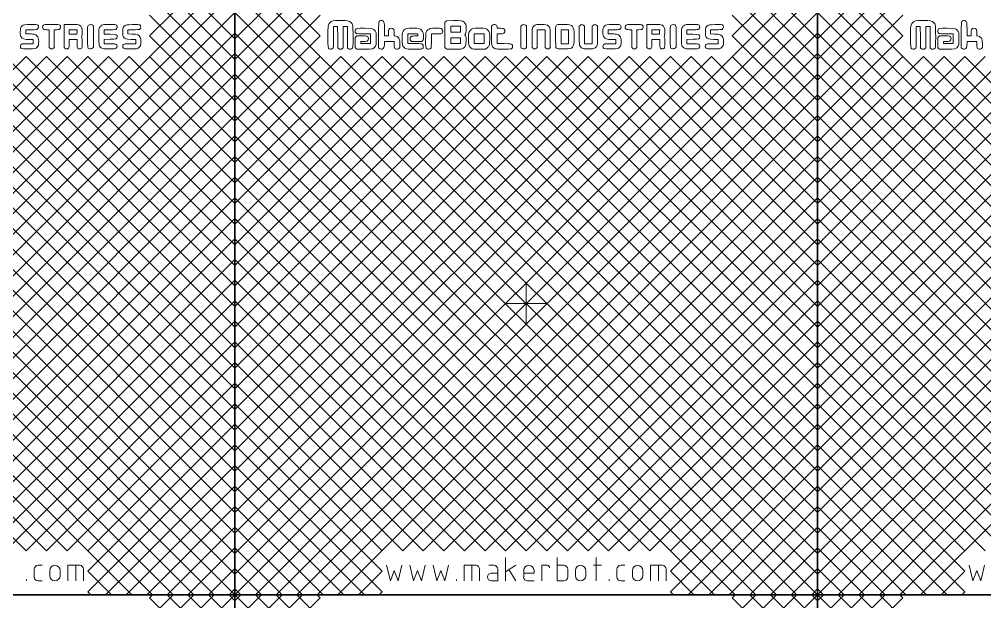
# Model space of a CAD drawing. Header units: millimetres. Extents: x 0 to 600, y 0 to 300.
# Drawn here: x 163 to 328.7, y 98.8 to 198.8 of the extents above; entities that cross this region are included whole.
import ezdxf

# ---------------------------------------------------------------- set-up
doc = ezdxf.new("R2010")
doc.units = ezdxf.units.MM
doc.layers.get('0').update_dxf_attribs({"linetype": 'CONTINUOUS', "lineweight": 25, "true_color": 0x000000})
doc.layers.add('etch', color=4, linetype='CONTINUOUS', lineweight=0, true_color=0x00ffff)
doc.layers.add('grid', color=1, linetype='CONTINUOUS', lineweight=0, true_color=0xff0000)

msp = doc.modelspace()

# ---------------------------------------------------------------- linework, layer by layer
for p, q in [((200, 100), (200, 200)), ((200, 200), (200, 100)), ((300, 100), (300, 200)), ((300, 200), (300, 100)), ((100, 100), (200, 100)), ((200, 100), (100, 100)), ((200, 100), (300, 100)), ((300, 100), (200, 100)), ((200, 100), (200, 0)), ((200, 0), (200, 100)), ((300, 100), (400, 100)), ((400, 100), (300, 100)), ((300, 100), (300, 0)), ((300, 0), (300, 100))]:
    msp.add_line(p, q)
at = {"layer": 'etch', "color": 4, "lineweight": 5, "true_color": 0x00ffff}
for p, q in [((170.67, 195.94), (170.67, 197.92)), ((170.67, 197.92), (171.86, 197.92)), ((217.27, 197.59), (216.92, 197.59)), ((216.92, 197.59), (216.92, 195.79)), ((217.62, 197.59), (217.27, 197.59)), ((217.64, 195.76), (217.62, 197.59)), ((218.6, 197.59), (218.58, 195.76)), ((218.95, 197.59), (218.6, 197.59)), ((219.3, 197.59), (218.95, 197.59)), ((219.3, 195.79), (219.3, 197.59)), ((222.26, 197.28), (223.49, 197.26)), ((223.49, 197.26), (223.73, 197.12)), ((236.04, 198.3), (236.18, 198.44)), ((236.04, 196.14), (236.04, 198.3)), ((236.18, 198.44), (236.32, 198.58)), ((236.32, 198.58), (237.51, 198.6)), ((237.87, 197.64), (237.03, 197.64)), ((237.03, 197.64), (237.03, 197.13)), ((238.71, 197.64), (237.87, 197.64)), ((238.71, 197.13), (238.71, 197.64)), ((244.99, 197.5), (245.02, 197.3)), ((245.02, 197.3), (245.55, 197.28)), ((249.04, 197.64), (249.18, 197.78)), ((249.04, 195.85), (249.04, 197.64)), ((249.9, 197.8), (250.05, 197.69)), ((250.05, 197.69), (250.05, 195.82)), ((259.1, 197.64), (259.24, 197.78)), ((259.1, 196.06), (259.1, 197.64)), ((259.86, 197.78), (260, 197.64)), ((260, 197.64), (260, 196.13)), ((261.34, 197.64), (261.47, 197.78)), ((261.34, 196.13), (261.34, 197.64)), ((262.09, 197.78), (262.23, 197.64)), ((262.23, 197.64), (262.23, 196.06)), ((270.67, 195.94), (270.67, 197.92)), ((270.67, 197.92), (271.86, 197.92)), ((317.27, 197.59), (316.92, 197.59)), ((316.92, 197.59), (316.92, 195.79)), ((317.62, 197.59), (317.27, 197.59)), ((317.64, 195.76), (317.62, 197.59)), ((318.6, 197.59), (318.58, 195.76)), ((318.95, 197.59), (318.6, 197.59)), ((319.3, 197.59), (318.95, 197.59)), ((319.3, 195.79), (319.3, 197.59)), ((322.26, 197.28), (323.49, 197.26)), ((323.49, 197.26), (323.73, 197.12)), ((165.02, 197.02), (164.08, 197.02)), ((164.08, 197.02), (164.08, 196.66)), ((164.08, 196.66), (164.08, 196.3)), ((164.08, 196.3), (164.73, 196.3)), ((168.1, 197.01), (167.65, 197.03)), ((168.1, 195.51), (168.1, 197.01)), ((169.35, 197.02), (168.99, 197.02)), ((168.99, 197.02), (168.99, 195.51)), ((170.67, 193.96), (170.67, 195.94)), ((172.24, 197.02), (171.56, 197.02)), ((171.56, 197.02), (171.56, 196.63)), ((171.56, 196.63), (171.56, 196.24)), ((171.56, 196.24), (172.22, 196.25)), ((172.22, 196.25), (172.88, 196.27)), ((172.91, 197.02), (172.24, 197.02)), ((172.88, 196.27), (172.89, 196.65)), ((172.89, 196.65), (172.91, 197.02)), ((172.89, 196.65), (172.89, 196.65)), ((175.75, 195.79), (175.75, 194.05)), ((178.51, 197.02), (177.54, 197.02)), ((177.54, 197.02), (177.55, 196.65)), ((177.55, 196.65), (177.57, 196.27)), ((177.57, 196.27), (178.6, 196.24)), ((182.54, 197.02), (181.62, 197.02)), ((181.62, 197.02), (181.62, 196.66)), ((181.62, 196.66), (181.62, 196.3)), ((181.62, 196.3), (182.31, 196.29)), ((217.65, 193.93), (217.64, 195.76)), ((218.58, 195.76), (218.57, 193.93)), ((220.62, 195.68), (220.76, 195.82)), ((220.62, 194.83), (220.62, 195.68)), ((220.76, 195.82), (220.9, 195.97)), ((220.9, 195.97), (221.78, 195.97)), ((223.27, 196.32), (222.04, 196.33)), ((223.27, 195.48), (223.27, 196.32)), ((224.12, 196.74), (224.26, 196.5)), ((224.26, 196.5), (224.26, 195.48)), ((224.66, 193.93), (224.66, 196.13)), ((225.65, 197.02), (225.65, 195.97)), ((225.65, 195.97), (226.01, 195.97)), ((226.01, 195.97), (226.36, 195.97)), ((226.36, 195.97), (226.36, 196.48)), ((230.53, 196.32), (229.67, 196.32)), ((229.67, 196.32), (229.67, 195.48)), ((231.39, 196.32), (230.53, 196.32)), ((230.86, 195.96), (231.39, 195.98)), ((231.39, 196.15), (231.39, 196.32)), ((231.39, 195.98), (231.39, 196.15)), ((233.74, 196.32), (233.72, 195.12)), ((234.57, 196.32), (233.74, 196.32)), ((236.04, 193.98), (236.04, 196.14)), ((237.03, 197.13), (237.03, 196.63)), ((237.03, 196.63), (237.87, 196.63)), ((237.87, 195.66), (237.03, 195.66)), ((237.03, 195.66), (237.03, 195.15)), ((237.87, 196.63), (238.71, 196.63)), ((238.71, 195.66), (237.87, 195.66)), ((238.71, 196.63), (238.71, 197.13)), ((238.71, 197.13), (238.71, 197.13)), ((238.71, 195.15), (238.71, 195.66)), ((239.56, 196.32), (239.44, 196.14)), ((239.44, 196.14), (239.56, 195.97)), ((241.07, 196.3), (241.06, 195.47)), ((241.92, 196.31), (241.07, 196.3)), ((242.77, 196.32), (241.92, 196.31)), ((242.77, 195.48), (242.77, 196.32)), ((245.55, 196.33), (245.01, 196.31)), ((245.01, 196.31), (245.01, 195.48)), ((250.05, 195.82), (250.05, 193.96)), ((251, 194), (251, 195.61)), ((252.56, 197.02), (251.89, 197.02)), ((251.89, 197.02), (251.89, 195.51)), ((253.24, 197.02), (252.56, 197.02)), ((253.24, 195.51), (253.24, 197.02)), ((254.13, 195.57), (254.13, 194)), ((255.05, 194), (255.03, 195.66)), ((256.62, 197.02), (255.97, 197.02)), ((255.97, 197.02), (255.97, 195.82)), ((255.97, 195.82), (255.97, 194.62)), ((257.26, 197.02), (256.62, 197.02)), ((257.26, 195.82), (257.26, 197.02)), ((257.26, 194.62), (257.26, 195.82)), ((257.26, 195.82), (257.26, 195.82)), ((260, 196.13), (260, 194.62)), ((261.34, 194.62), (261.34, 196.13)), ((265.02, 197.02), (264.08, 197.02)), ((264.08, 197.02), (264.08, 196.66)), ((264.08, 196.66), (264.08, 196.3)), ((264.08, 196.3), (264.73, 196.3)), ((268.1, 197.01), (267.65, 197.03)), ((268.1, 195.51), (268.1, 197.01)), ((269.35, 197.02), (268.99, 197.02)), ((268.99, 197.02), (268.99, 195.51)), ((270.67, 193.96), (270.67, 195.94)), ((272.24, 197.02), (271.56, 197.02)), ((271.56, 197.02), (271.56, 196.63)), ((271.56, 196.63), (271.56, 196.24)), ((271.56, 196.24), (272.22, 196.25)), ((272.22, 196.25), (272.88, 196.27)), ((272.91, 197.02), (272.24, 197.02)), ((272.88, 196.27), (272.89, 196.65)), ((272.89, 196.65), (272.91, 197.02)), ((272.89, 196.65), (272.89, 196.65)), ((275.75, 195.79), (275.75, 194.05)), ((278.51, 197.02), (277.54, 197.02)), ((277.54, 197.02), (277.55, 196.65)), ((277.55, 196.65), (277.57, 196.27)), ((277.57, 196.27), (278.6, 196.24)), ((282.54, 197.02), (281.62, 197.02)), ((281.62, 197.02), (281.62, 196.66)), ((281.62, 196.66), (281.62, 196.3)), ((281.62, 196.3), (282.31, 196.29)), ((317.65, 193.93), (317.64, 195.76)), ((318.58, 195.76), (318.57, 193.93)), ((320.62, 195.68), (320.76, 195.82)), ((320.62, 194.83), (320.62, 195.68)), ((320.76, 195.82), (320.9, 195.97)), ((320.9, 195.97), (321.78, 195.97)), ((323.27, 196.32), (322.04, 196.33)), ((323.27, 195.48), (323.27, 196.32)), ((324.12, 196.74), (324.26, 196.5)), ((324.26, 196.5), (324.26, 195.48)), ((324.66, 193.93), (324.66, 196.13)), ((325.65, 197.02), (325.65, 195.97)), ((325.65, 195.97), (326.01, 195.97)), ((326.01, 195.97), (326.36, 195.97)), ((326.36, 195.97), (326.36, 196.48)), ((164.44, 194.62), (165.36, 194.62)), ((165.36, 195.35), (164.73, 195.35)), ((165.36, 194.98), (165.36, 195.35)), ((165.36, 194.62), (165.36, 194.98)), ((168.1, 194), (168.1, 195.51)), ((168.24, 193.86), (168.1, 194)), ((168.99, 194), (168.86, 193.86)), ((168.99, 195.51), (168.99, 194)), ((170.82, 193.84), (170.67, 193.96)), ((172.23, 195.35), (171.56, 195.35)), ((171.56, 195.35), (171.56, 194.67)), ((172.9, 195.35), (172.23, 195.35)), ((172.9, 194.67), (172.9, 195.35)), ((175.75, 194.05), (175.59, 193.89)), ((177.55, 195), (177.54, 194.62)), ((177.54, 194.62), (178.51, 194.62)), ((177.57, 195.37), (177.55, 195)), ((178.57, 195.39), (177.57, 195.37)), ((181.99, 194.62), (182.96, 194.62)), ((182.96, 195.33), (182.17, 195.35)), ((182.96, 194.98), (182.96, 195.33)), ((182.96, 194.62), (182.96, 194.98)), ((217.79, 193.8), (217.65, 193.93)), ((218.57, 193.93), (218.42, 193.8)), ((220.62, 193.98), (220.62, 194.83)), ((220.77, 193.83), (220.62, 193.98)), ((222.13, 195.01), (221.59, 194.99)), ((221.59, 194.99), (221.59, 194.82)), ((221.59, 194.82), (221.59, 194.65)), ((221.59, 194.65), (222.43, 194.65)), ((222.43, 194.65), (223.27, 194.65)), ((223.27, 194.65), (223.27, 195.48)), ((224.26, 194.47), (224.12, 194.23)), ((224.26, 195.48), (224.26, 194.47)), ((224.81, 193.8), (224.66, 193.93)), ((226.49, 195), (225.65, 195)), ((225.65, 195), (225.65, 194.57)), ((227.33, 195), (226.49, 195)), ((227.33, 194.52), (227.33, 195)), ((228.3, 193.99), (228.15, 193.83)), ((228.29, 194.66), (228.3, 193.99)), ((229.67, 195.48), (229.67, 194.65)), ((229.67, 194.65), (230.86, 194.65)), ((230.33, 194.98), (230.19, 195.11)), ((231.19, 194.98), (230.33, 194.98)), ((232.05, 194.98), (231.19, 194.98)), ((232.19, 195.12), (232.05, 194.98)), ((233.7, 193.93), (233.56, 193.8)), ((233.72, 195.12), (233.7, 193.93)), ((236.21, 193.83), (236.04, 193.98)), ((237.03, 195.15), (237.03, 194.65)), ((237.03, 194.65), (237.87, 194.65)), ((237.87, 194.65), (238.71, 194.65)), ((238.71, 194.65), (238.71, 195.15)), ((238.71, 195.15), (238.71, 195.15)), ((241.06, 195.47), (241.04, 194.65)), ((241.04, 194.65), (241.91, 194.65)), ((241.91, 194.65), (242.77, 194.65)), ((242.77, 194.65), (242.77, 195.48)), ((242.77, 195.48), (242.77, 195.48)), ((245.01, 195.48), (245.01, 194.65)), ((245.01, 194.65), (246.2, 194.64)), ((250.05, 193.96), (249.9, 193.84)), ((251.14, 193.86), (251, 194)), ((251.89, 194), (251.76, 193.86)), ((251.89, 195.51), (251.89, 194)), ((253.24, 194), (253.24, 195.51)), ((253.37, 193.86), (253.24, 194)), ((254.13, 194), (253.99, 193.86)), ((255.21, 193.86), (255.05, 194)), ((255.97, 194.62), (256.62, 194.62)), ((256.62, 194.62), (257.26, 194.62)), ((260, 194.62), (260.67, 194.62)), ((260.67, 194.62), (261.34, 194.62)), ((264.44, 194.62), (265.36, 194.62)), ((265.36, 195.35), (264.73, 195.35)), ((265.36, 194.98), (265.36, 195.35)), ((265.36, 194.62), (265.36, 194.98)), ((268.1, 194), (268.1, 195.51)), ((268.24, 193.86), (268.1, 194)), ((268.99, 194), (268.86, 193.86)), ((268.99, 195.51), (268.99, 194)), ((270.82, 193.84), (270.67, 193.96)), ((272.23, 195.35), (271.56, 195.35)), ((271.56, 195.35), (271.56, 194.67)), ((272.9, 195.35), (272.23, 195.35)), ((272.9, 194.67), (272.9, 195.35)), ((275.75, 194.05), (275.59, 193.89)), ((277.55, 195), (277.54, 194.62)), ((277.54, 194.62), (278.51, 194.62)), ((277.57, 195.37), (277.55, 195)), ((278.57, 195.39), (277.57, 195.37)), ((281.99, 194.62), (282.96, 194.62)), ((282.96, 195.33), (282.17, 195.35)), ((282.96, 194.98), (282.96, 195.33)), ((282.96, 194.62), (282.96, 194.98)), ((317.79, 193.8), (317.65, 193.93)), ((318.57, 193.93), (318.42, 193.8)), ((320.62, 193.98), (320.62, 194.83)), ((320.77, 193.83), (320.62, 193.98)), ((322.13, 195.01), (321.59, 194.99)), ((321.59, 194.99), (321.59, 194.82)), ((321.59, 194.82), (321.59, 194.65)), ((321.59, 194.65), (322.43, 194.65)), ((322.43, 194.65), (323.27, 194.65)), ((323.27, 194.65), (323.27, 195.48)), ((324.26, 194.47), (324.12, 194.23)), ((324.26, 195.48), (324.26, 194.47)), ((324.81, 193.8), (324.66, 193.93)), ((326.49, 195), (325.65, 195)), ((325.65, 195), (325.65, 194.57)), ((327.33, 195), (326.49, 195)), ((327.33, 194.52), (327.33, 195)), ((328.3, 193.99), (328.15, 193.83)), ((328.29, 194.66), (328.3, 193.99)), ((163.33, 193.8), (163.33, 193.8)), ((168.24, 193.86), (168.24, 193.86)), ((170.82, 193.84), (170.82, 193.84)), ((174.94, 193.79), (174.94, 193.79)), ((177.15, 193.85), (177.15, 193.85)), ((180.88, 193.84), (180.88, 193.84)), ((216.19, 193.74), (216.19, 193.74)), ((220.92, 193.68), (220.77, 193.83)), ((220.77, 193.83), (220.77, 193.83)), ((222.14, 193.68), (220.92, 193.68)), ((224.81, 193.8), (224.81, 193.8)), ((229.34, 193.78), (229.34, 193.78)), ((232.97, 193.75), (232.97, 193.75)), ((236.37, 193.68), (236.21, 193.83)), ((236.21, 193.83), (236.21, 193.83)), ((237.61, 193.68), (236.37, 193.68)), ((240.71, 193.77), (240.71, 193.77)), ((243.01, 193.71), (241.96, 193.69)), ((243.22, 193.85), (243.01, 193.71)), ((244.73, 193.74), (244.73, 193.74)), ((249.29, 193.78), (249.29, 193.78)), ((251.14, 193.86), (251.14, 193.86)), ((255.21, 193.86), (255.21, 193.86)), ((259.6, 193.85), (259.6, 193.85)), ((263.33, 193.8), (263.33, 193.8)), ((268.24, 193.86), (268.24, 193.86)), ((270.82, 193.84), (270.82, 193.84)), ((274.94, 193.79), (274.94, 193.79)), ((277.15, 193.85), (277.15, 193.85)), ((280.88, 193.84), (280.88, 193.84)), ((316.19, 193.74), (316.19, 193.74)), ((320.92, 193.68), (320.77, 193.83)), ((320.77, 193.83), (320.77, 193.83)), ((322.14, 193.68), (320.92, 193.68)), ((324.81, 193.8), (324.81, 193.8))]:
    msp.add_line(p, q, dxfattribs=at)
at = {"layer": 'etch'}
for p, q in [((246.44, 106.4), (246.44, 102.4)), ((255.33, 106.4), (255.33, 102.4)), ((262, 106.4), (262, 102.4)), ((165.56, 104.4), (165.56, 103.07)), ((166.89, 105.07), (166.22, 105.07)), ((171.33, 102.4), (171.33, 105.07)), ((171.33, 105.07), (173.33, 105.07)), ((172.67, 105.07), (172.67, 102.4)), ((174, 104.4), (174, 102.4)), ((226, 105.07), (226.67, 102.4)), ((228, 102.4), (228.67, 105.07)), ((230, 105.07), (230.67, 102.4)), ((232, 102.4), (232.67, 105.07)), ((234, 105.07), (234.67, 102.4)), ((236, 102.4), (236.67, 105.07)), ((239.33, 102.4), (239.33, 105.07)), ((239.33, 105.07), (241.33, 105.07)), ((240.67, 105.07), (240.67, 102.4)), ((242, 104.4), (242, 102.4)), ((243.56, 105.07), (244.44, 105.07)), ((245.11, 104.4), (245.11, 102.4)), ((246.44, 103.96), (248.22, 105.07)), ((252.67, 102.4), (252.67, 105.07)), ((252.67, 105.07), (253.56, 105.07)), ((256.44, 105.07), (255.33, 105.07)), ((257.11, 103.07), (257.11, 104.4)), ((261.56, 105.07), (262.89, 105.07)), ((265.56, 104.4), (265.56, 103.07)), ((266.89, 105.07), (266.22, 105.07)), ((271.33, 102.4), (271.33, 105.07)), ((271.33, 105.07), (273.33, 105.07)), ((272.67, 105.07), (272.67, 102.4)), ((274, 104.4), (274, 102.4)), ((326, 105.07), (326.67, 102.4)), ((328, 102.4), (328.67, 105.07)), ((168.22, 104.18), (168.22, 103.29)), ((170, 103.29), (170, 104.18)), ((226.67, 102.4), (227.33, 104.18)), ((227.33, 104.18), (228, 102.4)), ((230.67, 102.4), (231.33, 104.18)), ((231.33, 104.18), (232, 102.4)), ((234.67, 102.4), (235.33, 104.18)), ((235.33, 104.18), (236, 102.4)), ((244, 103.73), (245.11, 103.73)), ((247.03, 104.32), (248.22, 102.4)), ((249.56, 104.18), (249.56, 103.07)), ((249.56, 103.73), (251.33, 103.73)), ((251.33, 103.73), (251.33, 104.18)), ((258.44, 104.18), (258.44, 103.29)), ((260.22, 103.29), (260.22, 104.18)), ((268.22, 104.18), (268.22, 103.29)), ((270, 103.29), (270, 104.18)), ((326.67, 102.4), (327.33, 104.18)), ((327.33, 104.18), (328, 102.4)), ((164.22, 102.4), (164.22, 102.62)), ((166.22, 102.4), (166.89, 102.4)), ((238, 102.4), (238, 102.62)), ((245.11, 102.4), (244, 102.4)), ((250.22, 102.4), (251.33, 102.4)), ((255.33, 102.4), (256.44, 102.4)), ((264.22, 102.4), (264.22, 102.62)), ((266.22, 102.4), (266.89, 102.4))]:
    msp.add_line(p, q, dxfattribs=at)
for centre, radius, start, end in [((166.22, 104.4), 0.667, 90, 180), ((169.11, 104.18), 0.889, 0, 180), ((173.33, 104.4), 0.667, 0, 90), ((241.33, 104.4), 0.667, 0, 90), ((244.44, 104.4), 0.667, 0, 90), ((250.44, 104.18), 0.889, 0, 180), ((253.56, 104.62), 0.444, 0, 90), ((256.44, 104.4), 0.667, 0, 90), ((259.33, 104.18), 0.889, 0, 180), ((266.22, 104.4), 0.667, 90, 180), ((269.11, 104.18), 0.889, 0, 180), ((273.33, 104.4), 0.667, 0, 90), ((166.22, 103.07), 0.667, 180, 270), ((169.11, 103.29), 0.889, 180, 0), ((244, 103.07), 0.667, 90, 270), ((250.22, 103.07), 0.667, 180, 270), ((256.44, 103.07), 0.667, 270, 0), ((259.33, 103.29), 0.889, 180, 0), ((266.22, 103.07), 0.667, 180, 270), ((269.11, 103.29), 0.889, 180, 0)]:
    msp.add_arc(centre, radius, start, end, dxfattribs=at)
at = {"layer": 'etch', "color": 4, "lineweight": 5, "true_color": 0x00ffff}
for points in [[(163.15, 196.63), (163.16, 197.26), (163.21, 197.43), (163.47, 197.68)], [(163.47, 197.68), (163.7, 197.89), (163.88, 197.92), (164.97, 197.92)], [(164.97, 197.92), (165.91, 197.92), (166.03, 197.91), (166.15, 197.81)], [(166.15, 197.81), (166.34, 197.66), (166.33, 197.33), (166.12, 197.16)], [(167.09, 197.18), (166.93, 197.38), (166.95, 197.66), (167.13, 197.8)], [(167.65, 197.03), (167.25, 197.05), (167.18, 197.07), (167.09, 197.18)], [(167.13, 197.8), (167.27, 197.91), (167.35, 197.92), (168.54, 197.92)], [(168.54, 197.92), (169.57, 197.92), (169.83, 197.9), (169.92, 197.83)], [(169.92, 197.83), (170.17, 197.66), (170.13, 197.21), (169.85, 197.09)], [(171.86, 197.92), (173, 197.92), (173.07, 197.91), (173.3, 197.79)], [(173.3, 197.79), (173.66, 197.6), (173.8, 197.3), (173.8, 196.7)], [(174.76, 193.99), (174.69, 194.13), (174.67, 197.39), (174.73, 197.63)], [(174.73, 197.63), (174.79, 197.86), (175.2, 197.99), (175.49, 197.85)], [(175.49, 197.85), (175.74, 197.74), (175.75, 197.62), (175.75, 195.79)], [(176.65, 195.82), (176.65, 197.11), (176.65, 197.18), (176.77, 197.42)], [(176.77, 197.42), (176.87, 197.6), (176.97, 197.7), (177.15, 197.79)], [(177.15, 197.79), (177.38, 197.91), (177.47, 197.92), (178.48, 197.92)], [(178.48, 197.92), (179.48, 197.92), (179.56, 197.91), (179.67, 197.8)], [(179.67, 197.8), (179.84, 197.63), (179.82, 197.29), (179.63, 197.14)], [(180.76, 196.63), (180.76, 197.41), (180.79, 197.51), (181.14, 197.77)], [(181.14, 197.77), (181.28, 197.88), (181.39, 197.89), (182.41, 197.91)], [(182.41, 197.91), (183.33, 197.92), (183.55, 197.91), (183.66, 197.84)], [(183.66, 197.84), (183.92, 197.67), (183.88, 197.22), (183.6, 197.09)], [(215.95, 195.81), (215.95, 197.75), (215.97, 197.91), (216.27, 198.23)], [(216.27, 198.23), (216.58, 198.57), (216.76, 198.61), (218.11, 198.61)], [(218.11, 198.61), (219.41, 198.61), (219.61, 198.57), (219.92, 198.27)], [(219.92, 198.27), (220.25, 197.95), (220.27, 197.82), (220.27, 195.85)], [(220.68, 197.05), (220.78, 197.27), (220.93, 197.29), (222.26, 197.28)], [(224.66, 196.13), (224.66, 198.23), (224.67, 198.35), (224.76, 198.45)], [(224.76, 198.45), (224.89, 198.6), (225.17, 198.64), (225.38, 198.54)], [(225.38, 198.54), (225.62, 198.42), (225.65, 198.24), (225.65, 197.02)], [(226.41, 197.08), (226.54, 197.31), (227.02, 197.34), (227.21, 197.13)], [(229.04, 196.99), (229.3, 197.24), (229.54, 197.29), (230.49, 197.29)], [(230.49, 197.29), (231.54, 197.29), (231.75, 197.24), (232.03, 196.95)], [(232.82, 196.63), (232.93, 196.86), (233.27, 197.17), (233.51, 197.23)], [(233.51, 197.23), (233.78, 197.31), (235.28, 197.3), (235.42, 197.23)], [(235.42, 197.23), (235.6, 197.13), (235.66, 197.02), (235.66, 196.79)], [(237.51, 198.6), (238.85, 198.62), (239.02, 198.59), (239.32, 198.32)], [(239.32, 198.32), (239.63, 198.04), (239.67, 197.9), (239.67, 197.15)], [(240.14, 196.54), (240.21, 196.8), (240.55, 197.14), (240.82, 197.22)], [(240.82, 197.22), (241.1, 197.31), (242.71, 197.31), (243, 197.22)], [(243, 197.22), (243.28, 197.14), (243.6, 196.81), (243.68, 196.52)], [(244.02, 196.02), (244.02, 196.84), (244.04, 197.58), (244.06, 197.66)], [(244.06, 197.66), (244.14, 197.94), (244.66, 198.04), (244.88, 197.8)], [(244.88, 197.8), (244.93, 197.74), (244.98, 197.61), (244.99, 197.5)], [(245.55, 197.28), (246.06, 197.26), (246.09, 197.26), (246.21, 197.12)], [(249.18, 197.78), (249.36, 197.96), (249.69, 197.97), (249.9, 197.8)], [(251, 195.61), (251, 197.17), (251.01, 197.22), (251.13, 197.44)], [(251.13, 197.44), (251.2, 197.57), (251.34, 197.71), (251.5, 197.79)], [(251.5, 197.79), (251.72, 197.91), (251.81, 197.92), (252.54, 197.92)], [(252.54, 197.92), (253.4, 197.92), (253.56, 197.88), (253.81, 197.65)], [(253.81, 197.65), (254.12, 197.37), (254.13, 197.27), (254.13, 195.57)], [(255.03, 195.66), (255.02, 196.58), (255.03, 197.41), (255.05, 197.51)], [(255.05, 197.51), (255.07, 197.61), (255.14, 197.74), (255.2, 197.81)], [(255.2, 197.81), (255.31, 197.91), (255.4, 197.92), (256.38, 197.92)], [(256.38, 197.92), (257.54, 197.92), (257.69, 197.88), (257.94, 197.59)], [(257.94, 197.59), (258.17, 197.31), (258.21, 197.08), (258.21, 195.82)], [(259.24, 197.78), (259.33, 197.87), (259.44, 197.92), (259.55, 197.92)], [(259.55, 197.92), (259.66, 197.92), (259.77, 197.87), (259.86, 197.78)], [(261.47, 197.78), (261.56, 197.87), (261.68, 197.92), (261.78, 197.92)], [(261.78, 197.92), (261.89, 197.92), (262.01, 197.87), (262.09, 197.78)], [(263.15, 196.63), (263.16, 197.26), (263.21, 197.43), (263.47, 197.68)], [(263.47, 197.68), (263.7, 197.89), (263.88, 197.92), (264.97, 197.92)], [(264.97, 197.92), (265.91, 197.92), (266.03, 197.91), (266.15, 197.81)], [(266.15, 197.81), (266.34, 197.66), (266.33, 197.33), (266.12, 197.16)], [(267.09, 197.18), (266.93, 197.38), (266.95, 197.66), (267.13, 197.8)], [(267.65, 197.03), (267.25, 197.05), (267.18, 197.07), (267.09, 197.18)], [(267.13, 197.8), (267.27, 197.91), (267.35, 197.92), (268.54, 197.92)], [(268.54, 197.92), (269.57, 197.92), (269.83, 197.9), (269.92, 197.83)], [(269.92, 197.83), (270.17, 197.66), (270.13, 197.21), (269.85, 197.09)], [(271.86, 197.92), (273, 197.92), (273.07, 197.91), (273.3, 197.79)], [(273.3, 197.79), (273.66, 197.6), (273.8, 197.3), (273.8, 196.7)], [(274.76, 193.99), (274.69, 194.13), (274.67, 197.39), (274.73, 197.63)], [(274.73, 197.63), (274.79, 197.86), (275.2, 197.99), (275.49, 197.85)], [(275.49, 197.85), (275.74, 197.74), (275.75, 197.62), (275.75, 195.79)], [(276.65, 195.82), (276.65, 197.11), (276.65, 197.18), (276.77, 197.42)], [(276.77, 197.42), (276.87, 197.6), (276.97, 197.7), (277.15, 197.79)], [(277.15, 197.79), (277.38, 197.91), (277.47, 197.92), (278.48, 197.92)], [(278.48, 197.92), (279.48, 197.92), (279.56, 197.91), (279.67, 197.8)], [(279.67, 197.8), (279.84, 197.63), (279.82, 197.29), (279.63, 197.14)], [(280.76, 196.63), (280.76, 197.41), (280.79, 197.51), (281.14, 197.77)], [(281.14, 197.77), (281.28, 197.88), (281.39, 197.89), (282.41, 197.91)], [(282.41, 197.91), (283.33, 197.92), (283.55, 197.91), (283.66, 197.84)], [(283.66, 197.84), (283.92, 197.67), (283.88, 197.22), (283.6, 197.09)], [(315.95, 195.81), (315.95, 197.75), (315.97, 197.91), (316.27, 198.23)], [(316.27, 198.23), (316.58, 198.57), (316.76, 198.61), (318.11, 198.61)], [(318.11, 198.61), (319.41, 198.61), (319.61, 198.57), (319.92, 198.27)], [(319.92, 198.27), (320.25, 197.95), (320.27, 197.82), (320.27, 195.85)], [(320.68, 197.05), (320.78, 197.27), (320.93, 197.29), (322.26, 197.28)], [(324.66, 196.13), (324.66, 198.23), (324.67, 198.35), (324.76, 198.45)], [(324.76, 198.45), (324.89, 198.6), (325.17, 198.64), (325.38, 198.54)], [(325.38, 198.54), (325.62, 198.42), (325.65, 198.24), (325.65, 197.02)], [(326.41, 197.08), (326.54, 197.31), (327.02, 197.34), (327.21, 197.13)], [(163.27, 195.85), (163.17, 196.01), (163.15, 196.14), (163.15, 196.63)], [(164.73, 195.35), (163.79, 195.35), (163.51, 195.45), (163.27, 195.85)], [(164.73, 196.3), (165.09, 196.3), (165.49, 196.27), (165.61, 196.23)], [(166.12, 197.16), (165.97, 197.03), (165.94, 197.02), (165.02, 197.02)], [(165.61, 196.23), (165.89, 196.16), (166.17, 195.88), (166.25, 195.6)], [(166.25, 195.6), (166.33, 195.32), (166.33, 194.66), (166.26, 194.39)], [(169.85, 197.09), (169.78, 197.05), (169.55, 197.02), (169.35, 197.02)], [(173.71, 196.03), (173.64, 195.85), (173.64, 195.81), (173.72, 195.64)], [(173.8, 196.7), (173.8, 196.41), (173.77, 196.16), (173.71, 196.03)], [(173.72, 195.64), (173.79, 195.49), (173.8, 195.3), (173.79, 194.7)], [(176.78, 194.23), (176.65, 194.46), (176.65, 194.52), (176.65, 195.82)], [(179.63, 197.14), (179.49, 197.03), (179.41, 197.02), (178.51, 197.02)], [(179.78, 195.79), (179.78, 195.43), (179.71, 195.41), (178.57, 195.39)], [(178.6, 196.24), (179.74, 196.21), (179.78, 196.2), (179.78, 195.79)], [(180.87, 195.76), (180.77, 195.9), (180.76, 195.99), (180.76, 196.63)], [(182.17, 195.35), (181.29, 195.38), (181.11, 195.43), (180.87, 195.76)], [(182.31, 196.29), (183.26, 196.29), (183.54, 196.18), (183.75, 195.71)], [(183.6, 197.09), (183.51, 197.05), (183.11, 197.02), (182.54, 197.02)], [(183.75, 195.71), (183.88, 195.43), (183.9, 194.6), (183.78, 194.32)], [(216.19, 193.74), (215.97, 193.86), (215.95, 194.04), (215.95, 195.81)], [(216.92, 195.79), (216.92, 194.8), (216.9, 193.96), (216.88, 193.91)], [(219.33, 193.91), (219.32, 193.96), (219.3, 194.8), (219.3, 195.79)], [(220.27, 195.85), (220.27, 194.03), (220.25, 193.86), (220.02, 193.74)], [(220.72, 196.47), (220.61, 196.6), (220.59, 196.86), (220.68, 197.05)], [(222.04, 196.33), (220.83, 196.35), (220.82, 196.35), (220.72, 196.47)], [(221.78, 195.97), (222.65, 195.97), (222.66, 195.96), (222.79, 195.84)], [(222.79, 195.84), (222.96, 195.67), (222.96, 195.37), (222.79, 195.17)], [(223.73, 197.12), (223.89, 197.03), (224.02, 196.9), (224.12, 196.74)], [(226.36, 196.48), (226.36, 196.76), (226.39, 197.03), (226.41, 197.08)], [(227.21, 197.13), (227.29, 197.04), (227.31, 196.92), (227.32, 196.49)], [(227.32, 196.49), (227.34, 195.99), (227.34, 195.97), (227.45, 195.97)], [(227.45, 195.97), (227.67, 195.96), (227.98, 195.77), (228.13, 195.56)], [(228.13, 195.56), (228.26, 195.35), (228.27, 195.3), (228.29, 194.66)], [(228.7, 195.49), (228.7, 196.55), (228.74, 196.71), (229.04, 196.99)], [(230.19, 195.11), (230, 195.3), (230, 195.61), (230.19, 195.8)], [(230.19, 195.8), (230.32, 195.93), (230.36, 195.94), (230.86, 195.96)], [(232.03, 196.95), (232.3, 196.69), (232.38, 196.39), (232.35, 195.73)], [(232.35, 195.73), (232.33, 195.29), (232.32, 195.25), (232.19, 195.12)], [(232.73, 195.33), (232.74, 196.2), (232.76, 196.49), (232.82, 196.63)], [(235.54, 196.45), (235.41, 196.32), (235.4, 196.32), (234.57, 196.32)], [(235.66, 196.79), (235.66, 196.62), (235.63, 196.54), (235.54, 196.45)], [(239.67, 197.15), (239.67, 196.54), (239.66, 196.47), (239.56, 196.32)], [(239.56, 195.97), (239.68, 195.8), (239.68, 195.75), (239.66, 195.07)], [(240.13, 194.43), (240.06, 194.68), (240.07, 196.29), (240.14, 196.54)], [(243.68, 196.52), (243.73, 196.36), (243.74, 196), (243.73, 195.35)], [(244.13, 194.28), (244.02, 194.51), (244.02, 194.59), (244.02, 196.02)], [(246.21, 196.49), (246.09, 196.35), (246.06, 196.35), (245.55, 196.33)], [(246.21, 197.12), (246.28, 197.03), (246.33, 196.91), (246.33, 196.8)], [(246.33, 196.8), (246.33, 196.7), (246.28, 196.58), (246.21, 196.49)], [(249.1, 193.94), (249.07, 194.01), (249.04, 194.69), (249.04, 195.85)], [(258.21, 195.82), (258.21, 194.56), (258.17, 194.33), (257.94, 194.06)], [(259.23, 194.23), (259.11, 194.46), (259.1, 194.51), (259.1, 196.06)], [(262.23, 196.06), (262.23, 194.53), (262.23, 194.47), (262.11, 194.23)], [(263.27, 195.85), (263.17, 196.01), (263.15, 196.14), (263.15, 196.63)], [(264.73, 195.35), (263.79, 195.35), (263.51, 195.45), (263.27, 195.85)], [(264.73, 196.3), (265.09, 196.3), (265.49, 196.27), (265.61, 196.23)], [(266.12, 197.16), (265.97, 197.03), (265.94, 197.02), (265.02, 197.02)], [(265.61, 196.23), (265.89, 196.16), (266.17, 195.88), (266.25, 195.6)], [(266.25, 195.6), (266.33, 195.32), (266.33, 194.66), (266.26, 194.39)], [(269.85, 197.09), (269.78, 197.05), (269.55, 197.02), (269.35, 197.02)], [(273.71, 196.03), (273.64, 195.85), (273.64, 195.81), (273.72, 195.64)], [(273.8, 196.7), (273.8, 196.41), (273.77, 196.16), (273.71, 196.03)], [(273.72, 195.64), (273.79, 195.49), (273.8, 195.3), (273.79, 194.7)], [(276.78, 194.23), (276.65, 194.46), (276.65, 194.52), (276.65, 195.82)], [(279.63, 197.14), (279.49, 197.03), (279.41, 197.02), (278.51, 197.02)], [(279.78, 195.79), (279.78, 195.43), (279.71, 195.41), (278.57, 195.39)], [(278.6, 196.24), (279.74, 196.21), (279.78, 196.2), (279.78, 195.79)], [(280.87, 195.76), (280.77, 195.9), (280.76, 195.99), (280.76, 196.63)], [(282.17, 195.35), (281.29, 195.38), (281.11, 195.43), (280.87, 195.76)], [(282.31, 196.29), (283.26, 196.29), (283.54, 196.18), (283.75, 195.71)], [(283.6, 197.09), (283.51, 197.05), (283.11, 197.02), (282.54, 197.02)], [(283.75, 195.71), (283.88, 195.43), (283.9, 194.6), (283.78, 194.32)], [(316.19, 193.74), (315.97, 193.86), (315.95, 194.04), (315.95, 195.81)], [(316.92, 195.79), (316.92, 194.8), (316.9, 193.96), (316.88, 193.91)], [(319.33, 193.91), (319.32, 193.96), (319.3, 194.8), (319.3, 195.79)], [(320.27, 195.85), (320.27, 194.03), (320.25, 193.86), (320.02, 193.74)], [(320.72, 196.47), (320.61, 196.6), (320.59, 196.86), (320.68, 197.05)], [(322.04, 196.33), (320.83, 196.35), (320.82, 196.35), (320.72, 196.47)], [(321.78, 195.97), (322.65, 195.97), (322.66, 195.96), (322.79, 195.84)], [(322.79, 195.84), (322.96, 195.67), (322.96, 195.37), (322.79, 195.17)], [(323.73, 197.12), (323.89, 197.03), (324.02, 196.9), (324.12, 196.74)], [(326.36, 196.48), (326.36, 196.76), (326.39, 197.03), (326.41, 197.08)], [(327.21, 197.13), (327.29, 197.04), (327.31, 196.92), (327.32, 196.49)], [(327.32, 196.49), (327.34, 195.99), (327.34, 195.97), (327.45, 195.97)], [(327.45, 195.97), (327.67, 195.96), (327.98, 195.77), (328.13, 195.56)], [(328.13, 195.56), (328.26, 195.35), (328.27, 195.3), (328.29, 194.66)], [(163.33, 193.8), (163.09, 193.98), (163.12, 194.43), (163.38, 194.56)], [(163.38, 194.56), (163.47, 194.6), (163.87, 194.62), (164.44, 194.62)], [(166.26, 194.39), (166.19, 194.17), (165.91, 193.87), (165.68, 193.78)], [(171.56, 194.67), (171.56, 194.03), (171.56, 193.99), (171.43, 193.86)], [(173.04, 193.86), (172.91, 193.99), (172.9, 194.03), (172.9, 194.67)], [(173.79, 194.7), (173.77, 193.98), (173.76, 193.93), (173.64, 193.83)], [(174.94, 193.79), (174.87, 193.82), (174.79, 193.91), (174.76, 193.99)], [(175.59, 193.89), (175.42, 193.72), (175.17, 193.68), (174.94, 193.79)], [(177.15, 193.85), (176.98, 193.94), (176.87, 194.06), (176.78, 194.23)], [(178.51, 194.62), (179.41, 194.62), (179.49, 194.61), (179.63, 194.5)], [(179.63, 194.5), (179.84, 194.34), (179.84, 194.01), (179.63, 193.84)], [(180.73, 194.17), (180.73, 194.34), (180.76, 194.41), (180.88, 194.5)], [(180.88, 193.84), (180.76, 193.93), (180.73, 194.01), (180.73, 194.17)], [(180.88, 194.5), (181.01, 194.61), (181.1, 194.62), (181.99, 194.62)], [(183.78, 194.32), (183.69, 194.11), (183.44, 193.87), (183.23, 193.79)], [(216.88, 193.91), (216.81, 193.72), (216.39, 193.62), (216.19, 193.74)], [(220.02, 193.74), (219.81, 193.62), (219.41, 193.72), (219.33, 193.91)], [(222.79, 195.17), (222.67, 195.03), (222.64, 195.03), (222.13, 195.01)], [(224.12, 194.23), (223.82, 193.73), (223.65, 193.68), (222.14, 193.68)], [(225.58, 193.96), (225.46, 193.67), (225.06, 193.59), (224.81, 193.8)], [(225.65, 194.57), (225.65, 194.3), (225.62, 194.07), (225.58, 193.96)], [(227.57, 193.74), (227.38, 193.82), (227.33, 193.99), (227.33, 194.52)], [(229, 194.02), (228.73, 194.3), (228.7, 194.46), (228.7, 195.49)], [(229.34, 193.78), (229.22, 193.83), (229.07, 193.94), (229, 194.02)], [(230.86, 194.65), (232.04, 194.65), (232.05, 194.64), (232.19, 194.52)], [(232.19, 194.52), (232.31, 194.42), (232.33, 194.36), (232.33, 194.16)], [(232.33, 194.16), (232.33, 193.97), (232.31, 193.9), (232.19, 193.8)], [(232.97, 193.75), (232.74, 193.86), (232.7, 194.1), (232.73, 195.33)], [(239.5, 194.15), (239.41, 194.02), (239.26, 193.89), (239.1, 193.81)], [(239.66, 195.07), (239.65, 194.38), (239.64, 194.35), (239.5, 194.15)], [(240.71, 193.77), (240.46, 193.89), (240.2, 194.18), (240.13, 194.43)], [(243.57, 194.2), (243.5, 194.08), (243.34, 193.92), (243.22, 193.85)], [(243.73, 195.35), (243.71, 194.42), (243.71, 194.41), (243.57, 194.2)], [(244.73, 193.74), (244.47, 193.83), (244.24, 194.04), (244.13, 194.28)], [(246.2, 194.64), (247.38, 194.62), (247.39, 194.62), (247.52, 194.5)], [(247.52, 194.5), (247.68, 194.34), (247.7, 194.01), (247.55, 193.83)], [(249.29, 193.78), (249.22, 193.81), (249.14, 193.88), (249.1, 193.94)], [(257.94, 194.06), (257.69, 193.76), (257.54, 193.73), (256.4, 193.73)], [(259.6, 193.85), (259.44, 193.94), (259.32, 194.06), (259.23, 194.23)], [(262.11, 194.23), (262.02, 194.05), (261.91, 193.94), (261.73, 193.85)], [(263.33, 193.8), (263.09, 193.98), (263.12, 194.43), (263.38, 194.56)], [(263.38, 194.56), (263.47, 194.6), (263.87, 194.62), (264.44, 194.62)], [(266.26, 194.39), (266.19, 194.17), (265.91, 193.87), (265.68, 193.78)], [(271.56, 194.67), (271.56, 194.03), (271.56, 193.99), (271.43, 193.86)], [(273.04, 193.86), (272.91, 193.99), (272.9, 194.03), (272.9, 194.67)], [(273.79, 194.7), (273.77, 193.98), (273.76, 193.93), (273.64, 193.83)], [(274.94, 193.79), (274.87, 193.82), (274.79, 193.91), (274.76, 193.99)], [(275.59, 193.89), (275.42, 193.72), (275.17, 193.68), (274.94, 193.79)], [(277.15, 193.85), (276.98, 193.94), (276.87, 194.06), (276.78, 194.23)], [(278.51, 194.62), (279.41, 194.62), (279.49, 194.61), (279.63, 194.5)], [(279.63, 194.5), (279.84, 194.34), (279.84, 194.01), (279.63, 193.84)], [(280.73, 194.17), (280.73, 194.34), (280.76, 194.41), (280.88, 194.5)], [(280.88, 193.84), (280.76, 193.93), (280.73, 194.01), (280.73, 194.17)], [(280.88, 194.5), (281.01, 194.61), (281.1, 194.62), (281.99, 194.62)], [(283.78, 194.32), (283.69, 194.11), (283.44, 193.87), (283.23, 193.79)], [(316.88, 193.91), (316.81, 193.72), (316.39, 193.62), (316.19, 193.74)], [(320.02, 193.74), (319.81, 193.62), (319.41, 193.72), (319.33, 193.91)], [(322.79, 195.17), (322.67, 195.03), (322.64, 195.03), (322.13, 195.01)], [(324.12, 194.23), (323.82, 193.73), (323.65, 193.68), (322.14, 193.68)], [(325.58, 193.96), (325.46, 193.67), (325.06, 193.59), (324.81, 193.8)], [(325.65, 194.57), (325.65, 194.3), (325.62, 194.07), (325.58, 193.96)], [(327.57, 193.74), (327.38, 193.82), (327.33, 193.99), (327.33, 194.52)], [(165.68, 193.78), (165.45, 193.7), (163.45, 193.71), (163.33, 193.8)], [(168.55, 193.73), (168.44, 193.73), (168.32, 193.78), (168.24, 193.86)], [(168.86, 193.86), (168.77, 193.78), (168.66, 193.73), (168.55, 193.73)], [(171.43, 193.86), (171.26, 193.69), (171.02, 193.68), (170.82, 193.84)], [(173.64, 193.83), (173.46, 193.68), (173.21, 193.7), (173.04, 193.86)], [(178.44, 193.73), (177.45, 193.73), (177.38, 193.73), (177.15, 193.85)], [(179.63, 193.84), (179.49, 193.73), (179.41, 193.73), (178.44, 193.73)], [(182.05, 193.73), (181.1, 193.73), (181.01, 193.73), (180.88, 193.84)], [(183.23, 193.79), (183.13, 193.75), (182.63, 193.73), (182.05, 193.73)], [(218.42, 193.8), (218.24, 193.64), (217.98, 193.64), (217.79, 193.8)], [(228.15, 193.83), (227.99, 193.67), (227.79, 193.64), (227.57, 193.74)], [(230.79, 193.68), (229.68, 193.68), (229.52, 193.69), (229.34, 193.78)], [(232.19, 193.8), (232.05, 193.68), (232.05, 193.68), (230.79, 193.68)], [(233.56, 193.8), (233.4, 193.67), (233.17, 193.64), (232.97, 193.75)], [(239.1, 193.81), (238.84, 193.68), (238.83, 193.68), (237.61, 193.68)], [(241.96, 193.69), (241.03, 193.68), (240.9, 193.69), (240.71, 193.77)], [(246.17, 193.7), (245.35, 193.69), (244.82, 193.71), (244.73, 193.74)], [(247.55, 193.83), (247.46, 193.71), (247.45, 193.71), (246.17, 193.7)], [(249.9, 193.84), (249.75, 193.72), (249.5, 193.7), (249.29, 193.78)], [(251.45, 193.73), (251.34, 193.73), (251.22, 193.78), (251.14, 193.86)], [(251.76, 193.86), (251.67, 193.78), (251.56, 193.73), (251.45, 193.73)], [(253.68, 193.73), (253.57, 193.73), (253.46, 193.78), (253.37, 193.86)], [(253.99, 193.86), (253.91, 193.78), (253.79, 193.73), (253.68, 193.73)], [(256.4, 193.73), (255.39, 193.73), (255.36, 193.73), (255.21, 193.86)], [(260.67, 193.73), (259.92, 193.73), (259.83, 193.74), (259.6, 193.85)], [(261.73, 193.85), (261.51, 193.74), (261.41, 193.73), (260.67, 193.73)], [(265.68, 193.78), (265.45, 193.7), (263.45, 193.71), (263.33, 193.8)], [(268.55, 193.73), (268.44, 193.73), (268.32, 193.78), (268.24, 193.86)], [(268.86, 193.86), (268.77, 193.78), (268.66, 193.73), (268.55, 193.73)], [(271.43, 193.86), (271.26, 193.69), (271.02, 193.68), (270.82, 193.84)], [(273.64, 193.83), (273.46, 193.68), (273.21, 193.7), (273.04, 193.86)], [(278.44, 193.73), (277.45, 193.73), (277.38, 193.73), (277.15, 193.85)], [(279.63, 193.84), (279.49, 193.73), (279.41, 193.73), (278.44, 193.73)], [(282.05, 193.73), (281.1, 193.73), (281.01, 193.73), (280.88, 193.84)], [(283.23, 193.79), (283.13, 193.75), (282.63, 193.73), (282.05, 193.73)], [(318.42, 193.8), (318.24, 193.64), (317.98, 193.64), (317.79, 193.8)], [(328.15, 193.83), (327.99, 193.67), (327.79, 193.64), (327.57, 193.74)]]:
    msp.add_open_spline(points, degree=3, dxfattribs=at)
at = {"layer": 'grid'}
for p, q in [((100, 103.54), (196.46, 200)), ((100, 107.07), (192.93, 200)), ((100, 100), (200, 200)), ((100, 200), (200, 100)), ((103.54, 200), (200, 103.54)), ((107.07, 200), (200, 107.07)), ((185.36, 195.96), (189.39, 200)), ((185.36, 199.5), (200, 184.85)), ((188.39, 200), (200, 188.39)), ((191.92, 200), (200, 191.92)), ((195.46, 200), (200, 195.46)), ((200, 103.54), (296.46, 200)), ((200, 107.07), (292.93, 200)), ((200, 100), (300, 200)), ((200, 200), (300, 100)), ((200, 188.39), (211.61, 200)), ((200, 191.92), (208.08, 200)), ((200, 195.46), (204.54, 200)), ((200, 184.85), (214.64, 199.5)), ((203.54, 200), (300, 103.54)), ((207.07, 200), (300, 107.07)), ((210.61, 200), (214.64, 195.96)), ((285.36, 195.96), (289.39, 200)), ((285.36, 199.5), (300, 184.85)), ((288.39, 200), (300, 188.39)), ((291.92, 200), (300, 191.92)), ((295.46, 200), (300, 195.46)), ((300, 103.54), (396.46, 200)), ((300, 107.07), (392.93, 200)), ((300, 100), (400, 200)), ((300, 200), (400, 100)), ((300, 188.39), (311.61, 200)), ((300, 191.92), (308.08, 200)), ((300, 195.46), (304.54, 200)), ((300, 184.85), (314.64, 199.5)), ((303.54, 200), (400, 103.54)), ((307.07, 200), (400, 107.07)), ((310.61, 200), (314.64, 195.96)), ((100, 196.46), (196.46, 100)), ((103.54, 100), (200, 196.46)), ((185.36, 195.96), (200, 181.32)), ((200, 196.46), (296.46, 100)), ((200, 181.32), (214.64, 195.96)), ((203.54, 100), (300, 196.46)), ((285.36, 195.96), (300, 181.32)), ((300, 196.46), (396.46, 100)), ((300, 181.32), (314.64, 195.96)), ((303.54, 100), (400, 196.46)), ((100, 192.93), (192.93, 100)), ((100, 128.28), (164.14, 192.43)), ((100, 124.75), (167.68, 192.43)), ((100, 121.21), (171.21, 192.43)), ((100, 117.68), (174.75, 192.43)), ((100, 114.14), (178.28, 192.43)), ((100, 110.61), (181.82, 192.43)), ((107.07, 100), (200, 192.93)), ((118.18, 192.43), (200, 110.61)), ((121.72, 192.43), (200, 114.14)), ((125.25, 192.43), (200, 117.68)), ((128.79, 192.43), (200, 121.21)), ((132.32, 192.43), (200, 124.75)), ((135.86, 192.43), (200, 128.28)), ((139.39, 192.43), (200, 131.82)), ((142.93, 192.43), (200, 135.36)), ((146.46, 192.43), (200, 138.89)), ((150, 192.43), (200, 142.43)), ((153.54, 192.43), (200, 145.96)), ((157.07, 192.43), (200, 149.5)), ((160.61, 192.43), (200, 153.03)), ((164.14, 192.43), (200, 156.57)), ((164.14, 192.43), (200, 156.57)), ((167.68, 192.43), (200, 160.1)), ((171.21, 192.43), (200, 163.64)), ((174.75, 192.43), (200, 167.18)), ((178.28, 192.43), (200, 170.71)), ((181.82, 192.43), (200, 174.25)), ((185.36, 192.43), (200, 177.78)), ((200, 192.93), (292.93, 100)), ((200, 177.78), (214.64, 192.43)), ((200, 174.25), (218.18, 192.43)), ((200, 170.71), (221.72, 192.43)), ((200, 167.18), (225.25, 192.43)), ((200, 163.64), (228.79, 192.43)), ((200, 160.1), (232.32, 192.43)), ((200, 156.57), (235.86, 192.43)), ((200, 153.03), (239.39, 192.43)), ((200, 149.5), (242.93, 192.43)), ((200, 145.96), (246.46, 192.43)), ((200, 142.43), (250, 192.43)), ((200, 138.89), (253.54, 192.43)), ((200, 135.36), (257.07, 192.43)), ((200, 131.82), (260.61, 192.43)), ((200, 128.28), (264.14, 192.43)), ((200, 124.75), (267.68, 192.43)), ((200, 121.21), (271.21, 192.43)), ((200, 117.68), (274.75, 192.43)), ((200, 114.14), (278.28, 192.43)), ((200, 110.61), (281.82, 192.43)), ((207.07, 100), (300, 192.93)), ((218.18, 192.43), (300, 110.61)), ((221.72, 192.43), (300, 114.14)), ((225.25, 192.43), (300, 117.68)), ((228.79, 192.43), (300, 121.21)), ((232.32, 192.43), (300, 124.75)), ((235.86, 192.43), (300, 128.28)), ((239.39, 192.43), (300, 131.82)), ((242.93, 192.43), (300, 135.36)), ((246.46, 192.43), (300, 138.89)), ((250, 192.43), (300, 142.43)), ((253.54, 192.43), (300, 145.96)), ((257.07, 192.43), (300, 149.5)), ((260.61, 192.43), (300, 153.03)), ((264.14, 192.43), (300, 156.57)), ((264.14, 192.43), (300, 156.57)), ((267.68, 192.43), (300, 160.1)), ((271.21, 192.43), (300, 163.64)), ((274.75, 192.43), (300, 167.18)), ((278.28, 192.43), (300, 170.71)), ((281.82, 192.43), (300, 174.25)), ((285.36, 192.43), (300, 177.78)), ((300, 192.93), (392.93, 100)), ((300, 177.78), (314.64, 192.43)), ((300, 174.25), (318.18, 192.43)), ((300, 170.71), (321.72, 192.43)), ((300, 167.18), (325.25, 192.43)), ((300, 163.64), (328.79, 192.43)), ((300, 160.1), (332.32, 192.43)), ((300, 156.57), (335.86, 192.43)), ((300, 153.03), (339.39, 192.43)), ((300, 149.5), (342.93, 192.43)), ((300, 145.96), (346.46, 192.43)), ((300, 142.43), (350, 192.43)), ((300, 138.89), (353.54, 192.43)), ((300, 135.36), (357.07, 192.43)), ((300, 131.82), (360.61, 192.43)), ((300, 128.28), (364.14, 192.43)), ((300, 124.75), (367.68, 192.43)), ((300, 121.21), (371.21, 192.43)), ((300, 117.68), (374.75, 192.43)), ((300, 114.14), (378.28, 192.43)), ((300, 110.61), (381.82, 192.43)), ((307.07, 100), (400, 192.93)), ((318.18, 192.43), (400, 110.61)), ((321.72, 192.43), (400, 114.14)), ((325.25, 192.43), (400, 117.68)), ((100, 189.39), (189.39, 100)), ((110.61, 100), (200, 189.39)), ((200, 189.39), (289.39, 100)), ((210.61, 100), (300, 189.39)), ((300, 189.39), (389.39, 100)), ((310.61, 100), (400, 189.39)), ((100, 185.86), (185.86, 100)), ((114.14, 100), (200, 185.86)), ((200, 185.86), (285.86, 100)), ((214.14, 100), (300, 185.86)), ((300, 185.86), (385.86, 100)), ((314.14, 100), (400, 185.86)), ((100, 182.32), (182.32, 100)), ((117.68, 100), (200, 182.32)), ((200, 182.32), (282.32, 100)), ((217.68, 100), (300, 182.32)), ((300, 182.32), (382.32, 100)), ((317.68, 100), (400, 182.32)), ((100, 178.79), (171.21, 107.57)), ((128.79, 107.57), (200, 178.79)), ((200, 178.79), (271.21, 107.57)), ((228.79, 107.57), (300, 178.79)), ((300, 178.79), (371.21, 107.57)), ((100, 175.25), (167.68, 107.57)), ((132.32, 107.57), (200, 175.25)), ((200, 175.25), (267.68, 107.57)), ((232.32, 107.57), (300, 175.25)), ((300, 175.25), (367.68, 107.57)), ((100, 171.72), (164.14, 107.57)), ((135.86, 107.57), (200, 171.72)), ((200, 171.72), (264.14, 107.57)), ((235.86, 107.57), (300, 171.72)), ((300, 171.72), (364.14, 107.57)), ((139.39, 107.57), (200, 168.18)), ((200, 168.18), (260.61, 107.57)), ((239.39, 107.57), (300, 168.18)), ((300, 168.18), (360.61, 107.57)), ((142.93, 107.57), (200, 164.64)), ((200, 164.64), (257.07, 107.57)), ((242.93, 107.57), (300, 164.64)), ((300, 164.64), (357.07, 107.57)), ((146.46, 107.57), (200, 161.11)), ((200, 161.11), (253.54, 107.57)), ((246.46, 107.57), (300, 161.11)), ((300, 161.11), (353.54, 107.57)), ((150, 107.57), (200, 157.57)), ((200, 157.57), (250, 107.57)), ((250, 107.57), (300, 157.57)), ((300, 157.57), (350, 107.57)), ((153.54, 107.57), (200, 154.04)), ((200, 154.04), (246.46, 107.57)), ((250, 153.54), (250, 146.46)), ((253.54, 107.57), (300, 154.04)), ((300, 154.04), (346.46, 107.57)), ((157.07, 107.57), (200, 150.5)), ((200, 150.5), (242.93, 107.57)), ((246.46, 150), (253.54, 150)), ((257.07, 107.57), (300, 150.5)), ((300, 150.5), (342.93, 107.57)), ((160.61, 107.57), (200, 146.97)), ((200, 146.97), (239.39, 107.57)), ((260.61, 107.57), (300, 146.97)), ((300, 146.97), (339.39, 107.57)), ((164.14, 107.57), (200, 143.43)), ((200, 143.43), (235.86, 107.57)), ((264.14, 107.57), (300, 143.43)), ((300, 143.43), (335.86, 107.57)), ((167.68, 107.57), (200, 139.9)), ((200, 139.9), (232.32, 107.57)), ((267.68, 107.57), (300, 139.9)), ((300, 139.9), (332.32, 107.57)), ((171.21, 107.57), (200, 136.36)), ((200, 136.36), (228.79, 107.57)), ((271.21, 107.57), (300, 136.36)), ((300, 136.36), (328.79, 107.57)), ((174.75, 107.57), (200, 132.82)), ((200, 132.82), (225.25, 107.57)), ((274.75, 107.57), (300, 132.82)), ((300, 132.82), (325.25, 107.57)), ((174.75, 104.04), (200, 129.29)), ((200, 129.29), (225.25, 104.04)), ((274.75, 104.04), (300, 129.29)), ((300, 129.29), (325.25, 104.04)), ((174.75, 100.5), (200, 125.75)), ((200, 125.75), (225.25, 100.5)), ((274.75, 100.5), (300, 125.75)), ((300, 125.75), (325.25, 100.5)), ((177.78, 100), (200, 122.22)), ((200, 122.22), (222.22, 100)), ((277.78, 100), (300, 122.22)), ((300, 122.22), (322.22, 100)), ((181.32, 100), (200, 118.68)), ((200, 118.68), (218.68, 100)), ((281.32, 100), (300, 118.68)), ((300, 118.68), (318.68, 100)), ((184.85, 100), (200, 115.15)), ((200, 115.15), (215.15, 100)), ((284.85, 100), (300, 115.15)), ((300, 115.15), (315.15, 100)), ((188.39, 100), (200, 111.61)), ((200, 111.61), (211.61, 100)), ((288.39, 100), (300, 111.61)), ((300, 111.61), (311.61, 100)), ((191.92, 100), (200, 108.08)), ((200, 108.08), (208.08, 100)), ((291.92, 100), (300, 108.08)), ((300, 108.08), (308.08, 100)), ((195.46, 100), (200, 104.54)), ((200, 104.54), (204.54, 100)), ((295.46, 100), (300, 104.54)), ((300, 104.54), (304.54, 100)), ((174.75, 104.04), (178.79, 100)), ((221.21, 100), (225.25, 104.04)), ((274.75, 104.04), (278.79, 100)), ((321.21, 100), (325.25, 104.04)), ((100, 3.54), (196.46, 100)), ((100, 7.07), (192.93, 100)), ((100, 0), (200, 100)), ((174.75, 100.5), (175.25, 100)), ((185.36, 95.96), (189.39, 100)), ((185.36, 99.5), (185.86, 100)), ((185.36, 99.5), (200, 84.85)), ((188.39, 100), (200, 88.39)), ((191.92, 100), (200, 91.92)), ((195.46, 100), (200, 95.46)), ((198.99, 100), (200, 101.01)), ((198.99, 100), (200, 98.99)), ((200, 101.01), (201.01, 100)), ((200, 3.54), (296.46, 100)), ((200, 7.07), (292.93, 100)), ((200, 0), (300, 100)), ((200, 100), (300, 0)), ((200, 88.39), (211.61, 100)), ((200, 91.92), (208.08, 100)), ((200, 95.46), (204.54, 100)), ((200, 98.99), (201.01, 100)), ((200, 84.85), (214.64, 99.5)), ((203.54, 100), (300, 3.54)), ((207.07, 100), (300, 7.07)), ((210.61, 100), (214.64, 95.96)), ((214.14, 100), (214.64, 99.5)), ((224.75, 100), (225.25, 100.5)), ((274.75, 100.5), (275.25, 100)), ((285.36, 95.96), (289.39, 100)), ((285.36, 99.5), (285.86, 100)), ((285.36, 99.5), (300, 84.85)), ((288.39, 100), (300, 88.39)), ((291.92, 100), (300, 91.92)), ((295.46, 100), (300, 95.46)), ((298.99, 100), (300, 101.01)), ((298.99, 100), (300, 98.99)), ((300, 101.01), (301.01, 100)), ((300, 100), (400, 0)), ((300, 88.39), (311.61, 100)), ((300, 91.92), (308.08, 100)), ((300, 95.46), (304.54, 100)), ((300, 98.99), (301.01, 100)), ((300, 84.85), (314.64, 99.5)), ((303.54, 100), (400, 3.54)), ((307.07, 100), (400, 7.07)), ((310.61, 100), (314.64, 95.96)), ((314.14, 100), (314.64, 99.5)), ((324.75, 100), (325.25, 100.5))]:
    msp.add_line(p, q, dxfattribs=at)

doc.saveas('drawing.dxf')
